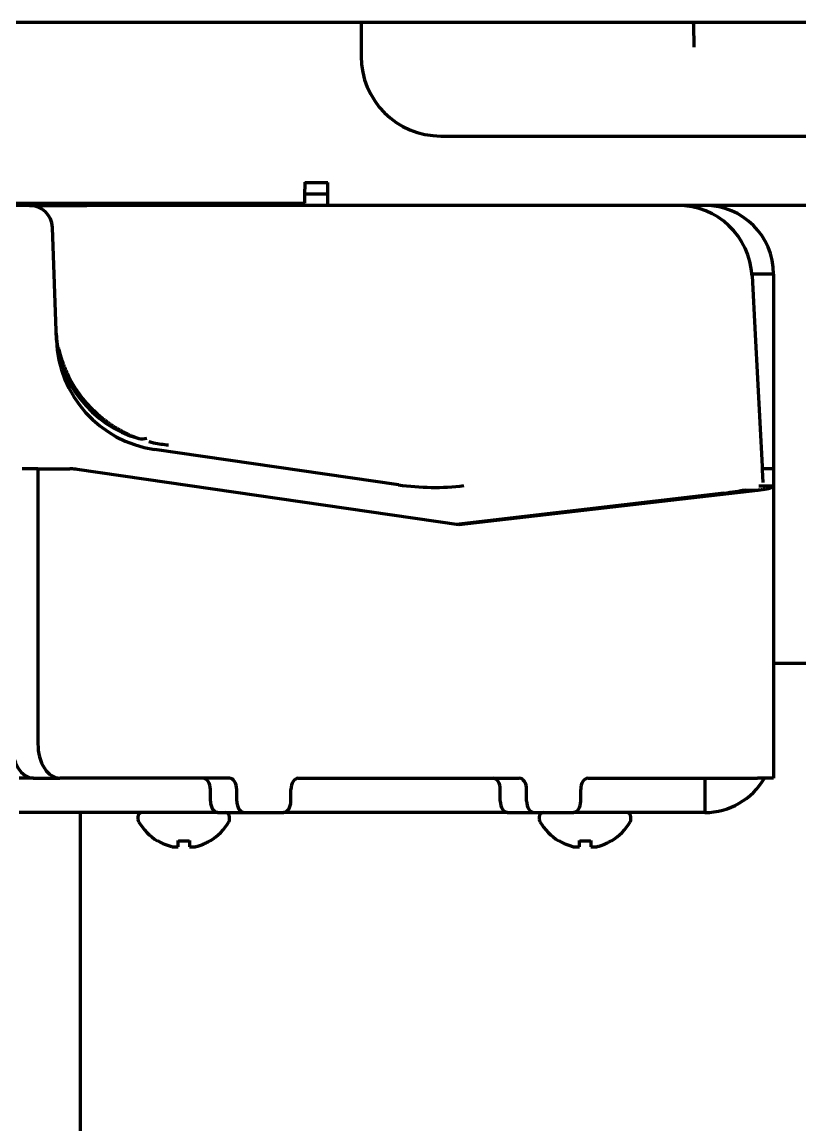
# Model space of a CAD drawing. Header units: inches. Extents: x 904 to 7172, y 213 to 5528.
# Drawn here: x 2849 to 2916.9, y 1956.4 to 2052.7 of the extents above; entities that cross this region are included whole.
import ezdxf

# ---------------------------------------------------------------- set-up
doc = ezdxf.new("R2010")
doc.units = ezdxf.units.IN

msp = doc.modelspace()

# ---------------------------------------------------------------- linework, layer by layer
at = {"linetype": 'Continuous', "lineweight": 70}
for p, q in [((2801.119, 2052.722), (2967.119, 2052.722)), ((2878.619, 2052.722), (2878.619, 2049.745)), ((2907.619, 2052.527), (2907.619, 2052.722)), ((2907.619, 2052.527), (2907.668, 2050.527)), ((2885.592, 2042.772), (3139.645, 2042.772)), ((2873.718, 2038.722), (2875.718, 2038.722)), ((2873.719, 2038.746), (2873.719, 2038.122)), ((2875.718, 2036.722), (2875.718, 2038.722)), ((2873.718, 2037.722), (2875.718, 2037.722)), ((2873.719, 2036.922), (2873.719, 2038.122)), ((2845.114, 2036.922), (2871.719, 2036.922)), ((2849.387, 2036.722), (2848.119, 2036.722)), ((2849.687, 2036.722), (2849.387, 2036.722)), ((2849.687, 2036.722), (2854.684, 2036.722)), ((2854.118, 2036.936), (2854.118, 2036.746)), ((2854.668, 2036.922), (2854.668, 2036.722)), ((2854.684, 2036.722), (2854.697, 2036.722)), ((2857.668, 2036.722), (2854.697, 2036.722)), ((2875.718, 2036.722), (2857.668, 2036.722)), ((2871.719, 2036.922), (2873.719, 2036.922)), ((3610.519, 2036.722), (2875.718, 2036.722)), ((2852.029, 2024.967), (2851.686, 2034.792)), ((2914.619, 2030.722), (2912.726, 2030.722)), ((2912.736, 2030.562), (2913.004, 2025.449)), ((2914.619, 2030.722), (2914.619, 2013.722)), ((2913.004, 2025.449), (2913.608, 2013.924)), ((2881.882, 2012.329), (2860.586, 2015.42)), ((2850.417, 2013.722), (2849.035, 2013.722)), ((2850.417, 2013.722), (2853.194, 2013.722)), ((2850.417, 2013.722), (2850.417, 1989.722)), ((2853.441, 2013.709), (2853.194, 2013.722)), ((2887.152, 2008.83), (2853.839, 2013.67)), ((2913.608, 2013.924), (2913.623, 2013.646)), ((2914.619, 2013.722), (2913.618, 2013.722)), ((2913.623, 2013.646), (2913.681, 2012.534)), ((2914.619, 2013.722), (2914.619, 2013.698)), ((2914.619, 2013.698), (2914.619, 2012.211)), ((2914.619, 2012.211), (2913.321, 2012.211)), ((2914.619, 2012.211), (2914.619, 1986.722)), ((2910.267, 2011.605), (2886.907, 2008.866)), ((2913.215, 2011.837), (2887.152, 2008.83)), ((2913.215, 2011.837), (2911.88, 2011.837)), ((2950.621, 1996.722), (2914.627, 1996.722)), ((2850.047, 1986.722), (2848.778, 1986.722)), ((2850.047, 1986.722), (2852.345, 1986.722)), ((2867.129, 1986.722), (2852.345, 1986.722)), ((2873.138, 1986.722), (2892.422, 1986.722)), ((2898.431, 1986.722), (2913.215, 1986.722)), ((2908.619, 1986.722), (2908.619, 1983.722)), ((2914.619, 1986.722), (2913.215, 1986.722)), ((2865.474, 1984.722), (2865.474, 1985.722)), ((2867.772, 1984.722), (2867.772, 1985.722)), ((2872.495, 1984.722), (2872.495, 1985.722)), ((2890.766, 1984.722), (2890.766, 1985.722)), ((2893.064, 1984.722), (2893.064, 1985.722)), ((2897.788, 1984.722), (2897.788, 1985.722)), ((2866.117, 1983.722), (2848.778, 1983.722)), ((2854.118, 1983.726), (2854.118, 1906.172)), ((2859.148, 1983.322), (2859.148, 1983.122)), ((2866.117, 1983.722), (2868.415, 1983.722)), ((2867.148, 1983.122), (2867.148, 1983.322)), ((2868.415, 1983.722), (2871.853, 1983.722)), ((2891.409, 1983.722), (2871.853, 1983.722)), ((2891.409, 1983.722), (2893.707, 1983.722)), ((2893.707, 1983.722), (2897.145, 1983.722)), ((2894.168, 1983.322), (2894.168, 1983.122)), ((2907.917, 1983.722), (2897.145, 1983.722)), ((2902.168, 1983.122), (2902.168, 1983.322)), ((2908.619, 1983.722), (2907.917, 1983.722)), ((2860.848, 1981.244), (2860.848, 1981.277)), ((2865.448, 1981.277), (2865.448, 1981.244)), ((2895.868, 1981.244), (2895.868, 1981.277)), ((2900.468, 1981.277), (2900.468, 1981.244))]:
    msp.add_line(p, q, dxfattribs=at)
for centre, radius, start, end in [((2849.687, 2034.722), 2, 2, 90), ((2906.245, 2030.222), 6.5, 3, 90), ((2908.619, 2030.722), 6, 0, 90), ((2862.023, 2025.316), 10, 182, 261.74056), ((2908.619, 1989.722), 6, 270, 330), ((2859.548, 1983.322), 0.4, 90, 180), ((2866.748, 1983.322), 0.4, 0, 90), ((2894.568, 1983.322), 0.4, 90, 180), ((2901.768, 1983.322), 0.4, 0, 90), ((2859.548, 1983.122), 0.4, 180, 210.30118), ((2863.347, 1985.342), 4.8, 210.30118, 238.62729), ((2862.949, 1985.342), 4.8, 301.37271, 329.69882), ((2866.748, 1983.122), 0.4, 329.69882, 0), ((2894.568, 1983.122), 0.4, 180, 210.30118), ((2898.367, 1985.342), 4.8, 210.30118, 238.62729), ((2897.969, 1985.342), 4.8, 301.37271, 329.69882), ((2901.768, 1983.122), 0.4, 329.69882, 0)]:
    msp.add_arc(centre, radius, start, end, dxfattribs=at)
for centre, major_axis, ratio, start_param, end_param in [((2885.645, 2049.798), (-4.987, -4.987), 0.992433, 5.501585, 7.064785), ((2862.002, 2025.925), (9.994, 0.349), 0.995344, 3.141593, 4.398124), ((2860.07, 2019.227), (1.064, 2.805), 0.664407, 3.264548, 3.598457), ((2853.215, 2003.28), (0, 10.435), 0.642788, 6.190075, 6.249484), ((2884.159, 2062.522), (-1.504, 50.411), 0.654536, 3.027056, 3.200327), ((2898.66, 2012.536), (-15.021, 0.009), 0.096833, 2.453947, 2.689199), ((2850.047, 1989.722), (0, -3), 0.642788, 4.712389, 6.283185), ((2852.345, 1989.722), (0, 3), 0.642788, 1.570796, 3.141593), ((2864.831, 1985.722), (0, 1), 0.642788, 4.712389, 6.283185), ((2867.129, 1985.722), (0, -1), 0.642788, 1.570796, 3.141593), ((2873.138, 1985.722), (0, -1), 0.642788, 3.141593, 4.712389), ((2890.124, 1985.722), (0, 1), 0.642788, 4.712389, 6.283185), ((2892.422, 1985.722), (0, -1), 0.642788, 1.570796, 3.141593), ((2898.431, 1985.722), (0, -1), 0.642788, 3.141593, 4.712389), ((2866.117, 1984.722), (0, -1), 0.642788, 4.712389, 6.283185), ((2868.415, 1984.722), (0, 1), 0.642788, 1.570796, 3.141593), ((2871.853, 1984.722), (0, 1), 0.642788, 3.141593, 4.712389), ((2891.409, 1984.722), (0, -1), 0.642788, 4.712389, 6.283185), ((2893.707, 1984.722), (0, 1), 0.642788, 1.570796, 3.141593), ((2897.145, 1984.722), (0, 1), 0.642788, 3.141593, 4.712389)]:
    msp.add_ellipse(centre, major_axis=major_axis, ratio=ratio, start_param=start_param, end_param=end_param, dxfattribs=at)
for points, knots in [([(2852.226, 2024.238), (2852.227, 2024.235), (2852.231, 2024.215), (2852.24, 2024.178), (2852.251, 2024.127), (2852.263, 2024.076), (2852.276, 2024.025), (2852.288, 2023.973), (2852.301, 2023.922), (2852.315, 2023.87), (2852.328, 2023.818), (2852.342, 2023.766), (2852.356, 2023.714), (2852.371, 2023.662), (2852.386, 2023.609), (2852.401, 2023.557), (2852.417, 2023.504), (2852.433, 2023.451), (2852.449, 2023.399), (2852.465, 2023.346), (2852.482, 2023.293), (2852.499, 2023.239), (2852.517, 2023.186), (2852.535, 2023.133), (2852.603, 2022.933), (2852.737, 2022.574), (2852.965, 2022.047), (2853.245, 2021.487), (2853.583, 2020.9), (2853.924, 2020.389), (2854.248, 2019.955), (2854.537, 2019.599), (2854.852, 2019.242), (2855.195, 2018.888), (2855.564, 2018.539), (2855.961, 2018.198), (2856.275, 2017.954), (2856.491, 2017.796), (2856.599, 2017.719), (2856.707, 2017.644), (2856.814, 2017.571), (2856.921, 2017.5), (2857.028, 2017.431), (2857.135, 2017.365), (2857.241, 2017.3), (2857.347, 2017.237), (2857.453, 2017.176), (2857.557, 2017.116), (2857.662, 2017.059), (2857.766, 2017.003), (2857.869, 2016.949), (2857.972, 2016.897), (2858.074, 2016.846), (2858.175, 2016.797), (2858.276, 2016.75), (2858.376, 2016.704), (2858.476, 2016.659), (2858.574, 2016.617), (2858.672, 2016.575), (2858.769, 2016.535), (2858.865, 2016.497), (2858.961, 2016.46), (2859.056, 2016.424), (2859.149, 2016.39), (2859.212, 2016.367), (2859.243, 2016.356)], [0, 0, 0, 0, 0.000736, 0.005138, 0.00956, 0.014, 0.018459, 0.022937, 0.027435, 0.031952, 0.036488, 0.041043, 0.045618, 0.050212, 0.054825, 0.059458, 0.06411, 0.068781, 0.073472, 0.078182, 0.082912, 0.087661, 0.09243, 0.097217, 0.102024, 0.146282, 0.195552, 0.249824, 0.309058, 0.3732, 0.412611, 0.453859, 0.496927, 0.541816, 0.588522, 0.637036, 0.687343, 0.699953, 0.712455, 0.724849, 0.737136, 0.749317, 0.76139, 0.773357, 0.785217, 0.796971, 0.808619, 0.820161, 0.831598, 0.842928, 0.854152, 0.865268, 0.876278, 0.88718, 0.897974, 0.90866, 0.919238, 0.929709, 0.940072, 0.950327, 0.960475, 0.970516, 0.98045, 0.990278, 1, 1, 1, 1]), ([(2860.107, 2016.094), (2860.244, 2016.059), (2860.381, 2016.027), (2860.949, 2015.906), (2861.382, 2015.844), (2861.815, 2015.811)], [0, 0, 0, 0, 0.242872, 0.242872, 1, 1, 1, 1]), ([(2860.848, 1981.277), (2861.051, 1981.152), (2861.261, 1981.044), (2861.586, 1980.907), (2861.696, 1980.865), (2861.919, 1980.789), (2862.033, 1980.755), (2862.148, 1980.726)], [0, 0, 0, 0, 0.5, 0.5, 0.75, 0.75, 1, 1, 1, 1]), ([(2863.648, 1981.277), (2863.648, 1981.152), (2863.648, 1981.044), (2863.648, 1980.907), (2863.648, 1980.865), (2863.648, 1980.789), (2863.648, 1980.755), (2863.648, 1980.726)], [0, 0, 0, 0, 0.5, 0.5, 0.75, 0.75, 1, 1, 1, 1]), ([(2895.868, 1981.277), (2896.071, 1981.152), (2896.28, 1981.044), (2896.605, 1980.907), (2896.715, 1980.865), (2896.939, 1980.789), (2897.053, 1980.755), (2897.168, 1980.726)], [0, 0, 0, 0, 0.5, 0.5, 0.75, 0.75, 1, 1, 1, 1]), ([(2898.668, 1981.277), (2898.668, 1981.152), (2898.668, 1981.044), (2898.668, 1980.907), (2898.668, 1980.865), (2898.668, 1980.789), (2898.668, 1980.755), (2898.668, 1980.726)], [0, 0, 0, 0, 0.5, 0.5, 0.75, 0.75, 1, 1, 1, 1])]:
    msp.add_open_spline(points, degree=3, knots=knots, dxfattribs=at)
for points in [[(2914.619, 2012.211), (2914.619, 2012.203), (2914.615, 2012.187), (2914.6, 2012.163), (2914.575, 2012.139), (2914.539, 2012.115), (2914.494, 2012.092), (2914.439, 2012.069), (2914.374, 2012.046), (2914.299, 2012.023), (2914.214, 2012.001), (2914.121, 2011.978), (2914.018, 2011.957), (2913.905, 2011.936), (2913.784, 2011.915), (2913.655, 2011.895), (2913.517, 2011.875), (2913.37, 2011.856), (2913.267, 2011.843), (2913.215, 2011.837)], [(2862.148, 1980.726), (2862.172, 1980.723), (2862.219, 1980.718), (2862.291, 1980.712), (2862.362, 1980.71), (2862.434, 1980.71), (2862.505, 1980.712), (2862.576, 1980.718), (2862.624, 1980.723), (2862.648, 1980.726)], [(2862.648, 1980.726), (2862.648, 1980.74), (2862.648, 1980.769), (2862.648, 1980.82), (2862.648, 1980.876), (2862.648, 1980.938), (2862.648, 1981.004), (2862.648, 1981.079), (2862.648, 1981.166), (2862.648, 1981.238), (2862.648, 1981.277)], [(2862.648, 1981.277), (2862.815, 1981.255), (2863.148, 1981.232), (2863.481, 1981.255), (2863.648, 1981.277)], [(2863.648, 1980.726), (2863.674, 1980.723), (2863.725, 1980.717), (2863.799, 1980.712), (2863.871, 1980.71), (2863.941, 1980.71), (2864.01, 1980.713), (2864.079, 1980.718), (2864.125, 1980.723), (2864.148, 1980.726)], [(2864.148, 1980.726), (2864.202, 1980.74), (2864.31, 1980.769), (2864.472, 1980.82), (2864.631, 1980.876), (2864.786, 1980.938), (2864.938, 1981.004), (2865.095, 1981.079), (2865.261, 1981.166), (2865.384, 1981.238), (2865.448, 1981.277)], [(2897.168, 1980.726), (2897.192, 1980.723), (2897.239, 1980.718), (2897.31, 1980.712), (2897.382, 1980.71), (2897.453, 1980.71), (2897.525, 1980.712), (2897.596, 1980.718), (2897.644, 1980.723), (2897.668, 1980.726)], [(2897.668, 1980.726), (2897.668, 1980.74), (2897.668, 1980.769), (2897.668, 1980.82), (2897.668, 1980.876), (2897.668, 1980.938), (2897.668, 1981.004), (2897.668, 1981.079), (2897.668, 1981.166), (2897.668, 1981.238), (2897.668, 1981.277)], [(2897.668, 1981.277), (2897.834, 1981.255), (2898.168, 1981.232), (2898.501, 1981.255), (2898.668, 1981.277)], [(2898.668, 1980.726), (2898.694, 1980.723), (2898.745, 1980.717), (2898.819, 1980.712), (2898.891, 1980.71), (2898.961, 1980.71), (2899.03, 1980.713), (2899.099, 1980.718), (2899.145, 1980.723), (2899.168, 1980.726)], [(2899.168, 1980.726), (2899.222, 1980.74), (2899.33, 1980.769), (2899.492, 1980.82), (2899.651, 1980.876), (2899.806, 1980.938), (2899.958, 1981.004), (2900.114, 1981.079), (2900.281, 1981.166), (2900.404, 1981.238), (2900.468, 1981.277)]]:
    msp.add_open_spline(points, degree=3, dxfattribs=at)

doc.saveas('drawing.dxf')
